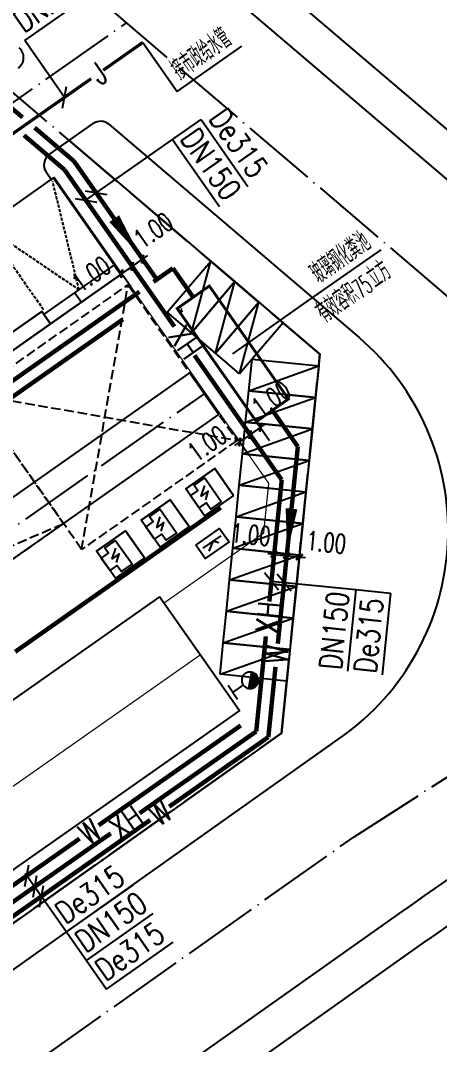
# Model space of a CAD drawing. Extents: x 36524853 to 36525459, y 2743936 to 2747542.
# Drawn here: x 36525041.9 to 36525075, y 2744797.9 to 2744878.7 of the extents above; entities that cross this region are included whole.
import ezdxf

# ---------------------------------------------------------------- set-up
doc = ezdxf.new("R2010")
doc.units = 0
doc.header["$LTSCALE"] = 1000
doc.header["$MEASUREMENT"] = 0
for name, pattern in [('DASH', [0.35, 0.25, -0.1]), ('DASHDOT', [25.4, 12.7, -6.35, 0, -6.35]), ('DOTE', [2.42, 2, -0.2, 0.02, -0.2])]:
    doc.linetypes.add(name, pattern=pattern)
for name, color, linetype in [('0-扑救场地', 6, 'DASH'), ('0-用地红线', 1, 'DOTE'), ('0-规划地下室', 2, 'Continuous'), ('0-规划建筑', 34, 'Continuous'), ('0-规划车位', 8, 'Continuous'), ('0-规划道路', 4, 'Continuous'), ('0-规划道路中线', 211, 'DASHDOT'), ('DIM_SYMB', 3, 'Continuous'), ('DIM_污水', 3, 'Continuous'), ('DIM_消防', 3, 'Continuous'), ('DIM_给水', 3, 'Continuous'), ('EQUIP_消防', 7, 'Continuous'), ('PIPE-污水', 2, 'Continuous'), ('PIPE-消防', 1, 'Continuous'), ('PIPE-给水', 3, 'Continuous'), ('PIPE-雨水', 130, 'Continuous'), ('SPACE', 33, 'Continuous'), ('TEXT_污水', 7, 'Continuous'), ('TEXT_消防', 7, 'Continuous'), ('TEXT_给水', 7, 'Continuous'), ('TWT_TEXT', 7, 'Continuous'), ('TWT_室外', 8, 'Continuous')]:
    doc.layers.add(name, color=color, linetype=linetype)
doc.styles.add('_TCH_DIM_T3', font='SIMPLEX', dxfattribs={"width": 0.705882, "bigfont": 'GBCBIG'})
doc.styles.add('_TWT_DIM', font='SIMPLEX', dxfattribs={"width": 0.8, "height": 3.5, "bigfont": 'HZTXT'})
doc.styles.add('_TWT_PIPEDN', font='SIMPLEX', dxfattribs={"width": 0.8, "height": 3.5, "bigfont": 'HZTXT'})
doc.styles.add('_TWT_PIPETEXT', font='SIMPLEX', dxfattribs={"width": 0.8, "height": 3.5, "bigfont": 'HZTXT'})
doc.dimstyles.new('_TWT_ARCH_M_M&&1', dxfattribs={"dimtxt": 1.4875, "dimasz": 0.5, "dimexe": 1.25, "dimexo": 1.5, "dimgap": 0.63125, "dimtad": 1, "dimzin": 0, "dimdsep": 46, "dimtxsty": '_TCH_DIM_T3', "dimblk": 'ARCHTICK', "dimcen": 0.09, "dimclrt": 7, "dimazin": 2, "dimtfac": 1, "dimtdec": 0, "dimtix": 1, "dimtmove": 2, "dimatfit": 3, "dimfxl": 0, "dimtolj": 1, "dimtzin": 0, "dimarcsym": 0})

# ---------------------------------------------------------------- blocks, each defined once
blk = doc.blocks.new('A$C140B4F17')
at = {"layer": '0-规划车位'}
blk.add_line((-1300, 2650), (1200, -2650), dxfattribs=at)
blk.add_lwpolyline([(-1300, 2650), (1200, 2650), (1200, -2650), (-1300, -2650)], close=True, dxfattribs=at)
blk = doc.blocks.new('分析图底图')
at = {"color": 251, "linetype": 'Continuous', "flags": 128}
for points in [[(35.472, -51.09), (33.98, -48.961), (31.687, -50.568)], [(33.163, -49.712), (32.344, -50.286), (32.631, -50.695), (32.058, -51.097), (32.747, -52.08), (33.32, -51.678), (33.664, -52.169), (34.483, -51.595), (33.163, -49.712)], [(33.265, -51.451), (33.468, -50.761), (32.914, -51.149), (33.193, -50.319)], [(31.951, -53.558), (30.459, -51.429), (28.166, -53.037)], [(29.642, -52.181), (28.823, -52.755), (29.11, -53.164), (28.537, -53.566), (29.226, -54.548), (29.799, -54.147), (30.144, -54.638), (30.963, -54.064), (29.642, -52.181)], [(29.744, -53.92), (29.947, -53.229), (29.393, -53.618), (29.672, -52.787)], [(28.431, -56.027), (26.938, -53.898), (24.645, -55.505)], [(32.485, -55.016), (34.368, -53.696), (35.115, -54.76), (33.231, -56.08), (32.485, -55.016)], [(26.121, -54.649), (25.303, -55.223), (25.59, -55.633), (25.016, -56.035), (25.705, -57.017), (26.278, -56.615), (26.623, -57.106), (27.442, -56.532), (26.121, -54.649)], [(34.451, -54.271), (33.05, -55.253)], [(34.315, -54.829), (33.832, -54.705), (33.503, -55.498)], [(26.223, -56.389), (26.427, -55.698), (25.872, -56.087), (26.151, -55.256)]]:
    blk.add_lwpolyline(points, dxfattribs=at)
for points in [[(35.472, -51.09), (33.18, -52.697), (31.687, -50.568), (33.98, -48.961)], [(31.951, -53.558), (29.659, -55.166), (28.166, -53.037), (30.459, -51.429)], [(28.431, -56.027), (26.138, -57.634), (24.645, -55.505), (26.938, -53.898)]]:
    blk.add_lwpolyline(points, close=True, dxfattribs=at)
at = {"layer": '0-扑救场地', "color": 251, "linetype": 'DASH', "ltscale": 0.003}
for p, q in [((23.463, -55.358), (27.133, -34.464)), ((14.851, -43.076), (35.745, -46.746)), ((-23.064, -72.714), (22.028, -53.311))]:
    blk.add_line(p, q, dxfattribs=at)
blk.add_lwpolyline([(27.133, -34.464), (35.745, -46.746), (23.463, -55.358), (14.851, -43.076)], close=True, dxfattribs=at)
blk.add_lwpolyline([(-17.323, -80.902), (-23.064, -72.714), (16.287, -45.123), (22.028, -53.311), (-17.323, -80.902)], dxfattribs=at)
at = {"layer": '0-用地红线', "color": 251, "ltscale": 0.003, "flags": 128}
blk.add_lwpolyline([(39.256, -69.856), (42.294, -39.938), (16.467, -17.956), (-36.186, -55.045), (-97.634, -98.13), (-100.179, -101.322), (-67.597, -127.144), (-42.667, -127.824), (39.256, -69.856)], close=True, dxfattribs=at)
at = {"layer": '0-规划地下室', "color": 251, "linetype": 'DASH', "ltscale": 0.003, "const_width": 0.1}
blk.add_lwpolyline([(-39.703, -114.547), (-15.139, -97.324), (-18.01, -93.23), (-3.272, -82.896), (-0.401, -86.99), (32.841, -63.682), (29.971, -59.588), (37.844, -54.068), (38.243, -50.135), (21.302, -25.973), (12.213, -32.346), (11.811, -31.773), (10.665, -32.576), (9.115, -30.366), (1.582, -35.647), (3.534, -38.431), (-12.973, -50.005), (-14.925, -47.221), (-22.13, -52.273), (-23.68, -50.063), (-90.378, -96.829)], dxfattribs=at)
at = {"layer": '0-规划建筑', "color": 251}
blk.add_line((22.931, -35.09), (23.448, -35.827), dxfattribs=at)
blk.add_lwpolyline([(14.85, -41.855), (20.991, -37.549), (20.991, -37.549), (26.559, -33.645), (23.057, -28.651), (23.057, -28.651), (21.22, -26.031), (15.652, -29.935)], dxfattribs=at)
for points in [[(20.475, -36.812), (26.042, -32.909), (26.559, -33.645), (20.991, -37.549)], [(20.991, -37.549), (14.85, -41.855), (14.161, -40.873), (20.302, -36.567)], [(14.85, -41.855), (20.991, -37.549), (20.302, -36.567), (14.161, -40.873)], [(29.626, -59.097), (-3.616, -82.405), (2.699, -91.412), (35.942, -68.103)]]:
    blk.add_lwpolyline(points, close=True, dxfattribs=at)
at = {"layer": '0-规划道路', "color": 251}
for p, q in [((3.075, 15.767), (53.926, -27.514)), ((7.704, 15.767), (55.869, -25.228)), ((20.899, -24.18), (24.383, -21.737)), ((25.605, -21.794), (45.389, -38.633)), ((21.114, -26.227), (20.654, -25.572)), ((-12.128, -72.374), (32.013, -41.424)), ((32.013, -41.424), (34.309, -44.699)), ((-9.905, -75.701), (34.309, -44.699)), ((7.262, -96.17), (43.979, -70.189)), ((-22.513, -134.389), (49.046, -83.753)), ((-19.558, -135.973), (50.779, -86.202))]:
    blk.add_line(p, q, dxfattribs=at)
at = {"layer": '0-规划道路', "color": 251, "linetype": 'DASH', "ltscale": 0.001}
for p, q in [((23.258, -34.86), (21.178, -26.319)), ((15.816, -29.82), (23.258, -34.86)), ((15.873, -29.902), (20.466, -36.452))]:
    blk.add_line(p, q, dxfattribs=at)
at = {"layer": '0-规划道路', "color": 251}
blk.add_lwpolyline([(22.479, -23.072), (42.294, -39.938), (39.256, -69.856), (5.532, -93.719)], dxfattribs=at)
for centre, radius, start, end in [((17.876, -16.528), 1, 305.03674, 49.59743), ((24.957, -22.555), 1, 49.59743, 125.03674), ((21.473, -24.998), 1, 125.03674, 215.03674), ((32.426, -53.863), 20, 305.2834, 49.59743), ((276.051, -404.561), 393, 116.65189, 125.2834), ((276.051, -404.561), 390, 116.65189, 125.2834)]:
    blk.add_arc(centre, radius, start, end, dxfattribs=at)
at = {"layer": '0-规划道路中线', "color": 251, "linetype": 'DOTE', "ltscale": 0.003}
for p, q in [((-7.724, 15.767), (77.439, -56.719)), ((8.684, -26.638), (27.004, -13.792)), ((-64.632, -111.63), (33.161, -43.061)), ((-105.072, -184.233), (45.003, -78.039))]:
    blk.add_line(p, q, dxfattribs=at)
blk.add_arc((-653.17, 1019.474), 1300.761, 302.46209, 304.651353, dxfattribs=at)
at = {"layer": '0-规划车位', "color": 251, "xscale": 0.001, "yscale": 0.001, "zscale": 0.001}
for p, rotation in [((32.864, -35.391), 139.5974334411746), ((34.768, -37.012), 139.5974334411746), ((36.671, -38.632), 139.5974334411746), ((39.441, -41.8), 84.20196817236938), ((39.189, -44.288), 84.20196817236938), ((38.936, -46.775), 84.20196817236938), ((38.683, -49.262), 84.20196817236938), ((38.431, -51.749), 84.20196817236938), ((38.178, -54.236), 84.20196817236938), ((37.926, -56.724), 84.20196817236938), ((37.673, -59.211), 84.20196817236938), ((37.421, -61.698), 84.20196817236938), ((37.168, -64.185), 84.20196817236938)]:
    blk.add_blockref('A$C140B4F17', p, dxfattribs=dict(at, rotation=rotation))
blk = doc.blocks.new('_ArchTick')
at = {"color": 0, "linetype": 'ByBlock', "const_width": 0.4}
blk.add_lwpolyline([(-0.5, -0.5), (0.5, 0.5)], dxfattribs=at)
blk = doc.blocks.new('*D186')
at = {"layer": 'Defpoints', "color": 0, "transparency": 16777216}
for p in [(36525050.493, 2744860.364), (36525049.674, 2744859.79), (36525051.247, 2744859.289)]:
    blk.add_point(p, dxfattribs=at)
at = {"layer": 'DIM_消防', "color": 0, "lineweight": -2, "transparency": 16777216}
for p, q in [((36525051.247, 2744859.289), (36525051.657, 2744859.576)), ((36525050.428, 2744858.714), (36525050.019, 2744858.427)), ((36525050.428, 2744858.714), (36525051.247, 2744859.289)), ((36525051.354, 2744859.136), (36525051.965, 2744858.265)), ((36525050.535, 2744858.562), (36525051.146, 2744857.691))]:
    blk.add_line(p, q, dxfattribs=at)
at = {"layer": 'DIM_消防', "color": 0, "lineweight": -2, "transparency": 16777216, "xscale": 0.5, "yscale": 0.5, "zscale": 0.5}
for p, rotation in [((36525051.247, 2744859.289), 215.0367357560653), ((36525050.428, 2744858.714), 35.03673575606531)]:
    blk.add_blockref('_ArchTick', p, dxfattribs=dict(at, rotation=rotation))
at = {"layer": 'DIM_消防', "color": 7, "transparency": 16777216, "insert": (36525048.001, 2744858.692), "char_height": 1.4875, "attachment_point": 5, "rotation": 35.03674, "style": '_TCH_DIM_T3'}
blk.add_mtext('\\A1;1.00', dxfattribs=at)
blk = doc.blocks.new('*D187')
at = {"layer": 'Defpoints', "color": 0, "transparency": 16777216}
for p in [(36525050.493, 2744860.364), (36525051.312, 2744860.938), (36525052.066, 2744859.863)]:
    blk.add_point(p, dxfattribs=at)
at = {"layer": 'DIM_消防', "color": 0, "lineweight": -2, "transparency": 16777216}
for p, q in [((36525051.247, 2744859.289), (36525052.066, 2744859.863)), ((36525052.066, 2744859.863), (36525052.475, 2744860.15)), ((36525052.173, 2744859.71), (36525052.784, 2744858.839)), ((36525051.247, 2744859.289), (36525050.838, 2744859.001)), ((36525051.354, 2744859.136), (36525051.965, 2744858.265))]:
    blk.add_line(p, q, dxfattribs=at)
at = {"layer": 'DIM_消防', "color": 0, "lineweight": -2, "transparency": 16777216, "xscale": 0.5, "yscale": 0.5, "zscale": 0.5}
for p, rotation in [((36525052.066, 2744859.863), 215.036735747129), ((36525051.247, 2744859.289), 35.03673574712901)]:
    blk.add_blockref('_ArchTick', p, dxfattribs=dict(at, rotation=rotation))
at = {"layer": 'DIM_消防', "color": 7, "transparency": 16777216, "insert": (36525052.914, 2744862.137), "char_height": 1.4875, "attachment_point": 5, "rotation": 35.03674, "style": '_TCH_DIM_T3'}
blk.add_mtext('\\A1;1.00', dxfattribs=at)
blk = doc.blocks.new('*D194')
at = {"layer": 'Defpoints', "color": 0, "transparency": 16777216}
for p in [(36525063.46, 2744836.446), (36525062.208, 2744834.014), (36525063.203, 2744833.913)]:
    blk.add_point(p, dxfattribs=at)
at = {"layer": 'DIM_消防', "color": 0, "lineweight": -2, "transparency": 16777216}
for p, q in [((36525062.359, 2744835.507), (36525062.591, 2744837.791)), ((36525063.354, 2744835.406), (36525063.586, 2744837.69)), ((36525062.465, 2744836.547), (36525061.968, 2744836.598)), ((36525062.465, 2744836.547), (36525063.46, 2744836.446)), ((36525063.46, 2744836.446), (36525063.957, 2744836.396))]:
    blk.add_line(p, q, dxfattribs=at)
at = {"layer": 'DIM_消防', "color": 0, "lineweight": -2, "transparency": 16777216, "xscale": 0.5, "yscale": 0.5, "zscale": 0.5}
for p, rotation in [((36525062.465, 2744836.547), 354.2019682785011), ((36525063.46, 2744836.446), 174.2019682785011)]:
    blk.add_blockref('_ArchTick', p, dxfattribs=dict(at, rotation=rotation))
at = {"layer": 'DIM_消防', "color": 7, "transparency": 16777216, "insert": (36525060.614, 2744838.117), "char_height": 1.4875, "attachment_point": 5, "rotation": 354.20197, "style": '_TCH_DIM_T3'}
blk.add_mtext('\\A1;1.00', dxfattribs=at)
blk = doc.blocks.new('*D195')
at = {"layer": 'Defpoints', "color": 0, "transparency": 16777216}
for p in [(36525064.455, 2744836.345), (36525063.203, 2744833.913), (36525064.198, 2744833.812)]:
    blk.add_point(p, dxfattribs=at)
at = {"layer": 'DIM_消防', "color": 0, "lineweight": -2, "transparency": 16777216}
for p, q in [((36525063.354, 2744835.406), (36525063.586, 2744837.69)), ((36525064.349, 2744835.305), (36525064.581, 2744837.589)), ((36525063.46, 2744836.446), (36525062.962, 2744836.497)), ((36525063.46, 2744836.446), (36525064.455, 2744836.345)), ((36525064.455, 2744836.345), (36525064.952, 2744836.295))]:
    blk.add_line(p, q, dxfattribs=at)
at = {"layer": 'DIM_消防', "color": 0, "lineweight": -2, "transparency": 16777216, "xscale": 0.5, "yscale": 0.5, "zscale": 0.5}
for p, rotation in [((36525063.46, 2744836.446), 354.2019682915954), ((36525064.455, 2744836.345), 174.2019682915954)]:
    blk.add_blockref('_ArchTick', p, dxfattribs=dict(at, rotation=rotation))
at = {"layer": 'DIM_消防', "color": 7, "transparency": 16777216, "insert": (36525066.583, 2744837.511), "char_height": 1.4875, "attachment_point": 5, "rotation": 354.20197, "style": '_TCH_DIM_T3'}
blk.add_mtext('\\A1;1.00', dxfattribs=at)
blk = doc.blocks.new('*D197')
at = {"layer": 'Defpoints', "color": 0, "transparency": 16777216}
for p in [(36525058.998, 2744848.235), (36525058.179, 2744847.661), (36525060.563, 2744846.002)]:
    blk.add_point(p, dxfattribs=at)
at = {"layer": 'DIM_消防', "color": 0, "lineweight": -2, "transparency": 16777216}
for p, q in [((36525059.859, 2744847.007), (36525061.281, 2744844.978)), ((36525059.04, 2744846.433), (36525060.462, 2744844.404)), ((36525059.745, 2744845.428), (36525060.563, 2744846.002)), ((36525060.563, 2744846.002), (36525060.973, 2744846.289)), ((36525059.745, 2744845.428), (36525059.335, 2744845.141))]:
    blk.add_line(p, q, dxfattribs=at)
at = {"layer": 'DIM_消防', "color": 0, "lineweight": -2, "transparency": 16777216, "xscale": 0.5, "yscale": 0.5, "zscale": 0.5}
for p, rotation in [((36525060.563, 2744846.002), 215.0367359526749), ((36525059.745, 2744845.428), 35.03673595267492)]:
    blk.add_blockref('_ArchTick', p, dxfattribs=dict(at, rotation=rotation))
at = {"layer": 'DIM_消防', "color": 7, "transparency": 16777216, "insert": (36525057.174, 2744845.304), "char_height": 1.4875, "attachment_point": 5, "rotation": 35.03674, "style": '_TCH_DIM_T3'}
blk.add_mtext('\\A1;1.00', dxfattribs=at)
blk = doc.blocks.new('*D198')
at = {"layer": 'Defpoints', "color": 0, "transparency": 16777216}
for p in [(36525058.998, 2744848.235), (36525059.816, 2744848.809), (36525061.382, 2744846.576)]:
    blk.add_point(p, dxfattribs=at)
at = {"layer": 'DIM_消防', "color": 0, "lineweight": -2, "transparency": 16777216}
for p, q in [((36525060.678, 2744847.581), (36525062.1, 2744845.552)), ((36525059.859, 2744847.007), (36525061.281, 2744844.978)), ((36525060.563, 2744846.002), (36525061.382, 2744846.576)), ((36525061.382, 2744846.576), (36525061.792, 2744846.863)), ((36525060.563, 2744846.002), (36525060.154, 2744845.715))]:
    blk.add_line(p, q, dxfattribs=at)
at = {"layer": 'DIM_消防', "color": 0, "lineweight": -2, "transparency": 16777216, "xscale": 0.5, "yscale": 0.5, "zscale": 0.5}
for p, rotation in [((36525060.563, 2744846.002), 35.03673591782639), ((36525061.382, 2744846.576), 215.0367359178263)]:
    blk.add_blockref('_ArchTick', p, dxfattribs=dict(at, rotation=rotation))
at = {"layer": 'DIM_消防', "color": 7, "transparency": 16777216, "insert": (36525062.23, 2744848.85), "char_height": 1.4875, "attachment_point": 5, "rotation": 35.03674, "style": '_TCH_DIM_T3'}
blk.add_mtext('\\A1;1.00', dxfattribs=at)
blk = doc.blocks.new('$TWTSYS$00000117')
at = {"color": 0}
for p, q in [((-5, 5, 0), (-131, 5, 0)), ((-15, 15, 0), (-130, 15, 0)), ((-130, -10, 0), (-130, 10, 0)), ((-10, 10, 0), (-130, 10, 0)), ((-21, 21, 0), (-129, 21, 0)), ((-26, 26, 0), (-128, 26, 0)), ((-31, 31, 0), (-127, 31, 0)), ((-36, 36, 0), (-126, 36, 0)), ((-125, -38, 0), (-125, 38, 0)), ((-42, 42, 0), (-124, 42, 0)), ((-47, 47, 0), (-122, 47, 0)), ((-120, -52, 0), (-120, 52, 0)), ((-52, 52, 0), (-120, 52, 0)), ((-57, 57, 0), (-118, 57, 0)), ((-115, -63, 0), (-115, 63, 0)), ((-63, 63, 0), (-115, 63, 0)), ((-68, 68, 0), (-112, 68, 0)), ((-109, -72, 0), (-109, 72, 0)), ((-73, 73, 0), (-108, 73, 0)), ((-78, 78, 0), (-105, 78, 0)), ((-104, -79, 0), (-104, 79, 0)), ((-84, 84, 0), (-101, 84, 0)), ((-99, -86, 0), (-99, 86, 0)), ((-89, 89, 0), (-96, 89, 0)), ((-94, -91, 0), (-94, 91, 0)), ((-88, -96, 0), (-88, 88, 0)), ((-83, -101, 0), (-83, 83, 0)), ((-78, -105, 0), (-78, 78, 0)), ((-73, -109, 0), (-73, 73, 0)), ((-67, -112, 0), (-67, 67, 0)), ((-62, -115, 0), (-62, 62, 0)), ((-57, -118, 0), (-57, 57, 0)), ((-52, -120, 0), (-52, 52, 0)), ((-46, -122, 0), (-46, 46, 0)), ((-41, -124, 0), (-41, 41, 0)), ((-36, -126, 0), (-36, 36, 0)), ((-31, -127, 0), (-31, 31, 0)), ((-25, -128, 0), (-25, 25, 0)), ((-20, -129, 0), (-20, 20, 0)), ((-15, -130, 0), (-15, 15, 0)), ((-10, -130, 0), (-10, 10, 0)), ((-4, -131, 0), (-4, 4, 0)), ((0, 0, 0), (-131, 0, 0)), ((6, -6, 0), (-131, -6, 0)), ((11, -11, 0), (-130, -11, 0)), ((16, -16, 0), (-130, -16, 0)), ((21, -21, 0), (-129, -21, 0)), ((27, -27, 0), (-128, -27, 0)), ((32, -32, 0), (-127, -32, 0)), ((37, -37, 0), (-125, -37, 0)), ((42, -42, 0), (-124, -42, 0)), ((48, -48, 0), (-122, -48, 0)), ((53, -53, 0), (-120, -53, 0)), ((58, -58, 0), (-117, -58, 0)), ((63, -63, 0), (-114, -63, 0)), ((69, -69, 0), (-111, -69, 0)), ((74, -74, 0), (-108, -74, 0)), ((79, -79, 0), (-104, -79, 0)), ((84, -84, 0), (-100, -84, 0)), ((90, -90, 0), (-95, -90, 0)), ((90, -95, 0), (-90, -95, 0)), ((84, -100, 0), (-84, -100, 0)), ((77, -105, 0), (-77, -105, 0)), ((70, -111, 0), (-70, -111, 0)), ((60, -116, 0), (-60, -116, 0)), ((49, -121, 0), (-49, -121, 0)), ((33, -126, 0), (-33, -126, 0)), ((1, -131, 0), (1, -1, 0)), ((6, -131, 0), (6, -6, 0)), ((11, -130, 0), (11, -11, 0)), ((17, -130, 0), (17, -17, 0)), ((22, -129, 0), (22, -22, 0)), ((27, -128, 0), (27, -27, 0)), ((32, -127, 0), (32, -32, 0)), ((38, -125, 0), (38, -38, 0)), ((43, -124, 0), (43, -43, 0)), ((48, -122, 0), (48, -48, 0)), ((53, -119, 0), (53, -53, 0)), ((59, -117, 0), (59, -59, 0)), ((64, -114, 0), (64, -64, 0)), ((69, -111, 0), (69, -69, 0)), ((74, -108, 0), (74, -74, 0)), ((80, -104, 0), (80, -80, 0)), ((85, -99, 0), (85, -85, 0)), ((90, -95, 0), (90, -90, 0))]:
    blk.add_line(p, q, dxfattribs=at)
blk.add_line((92, -92, 0), (-92, 92, 0))
for start, end in [(135, 315), (315, 135)]:
    blk.add_arc((0, 0, 0), 131, start, end)
blk = doc.blocks.new('$ATTACHMENT$00000085')
for q in [(-130, 331, 0), (130, 331, 0), (0, 131, 0)]:
    blk.add_line((0, 331, 0), q)
blk.add_blockref('$TWTSYS$00000117', (0, 0))
blk = doc.blocks.new('$TwtSys$00000574')
for p, q in [((-0.5, -0.5), (-0.5, 0.5)), ((-0.5, 0.5), (0.5, 0.5)), ((0.5, 0.5), (0.5, -0.5)), ((0.5, -0.5), (-0.5, -0.5))]:
    blk.add_line(p, q)
at = {"const_width": 0.02}
blk.add_lwpolyline([(-0.5, 0.5), (0.5, 0.5), (0.5, -0.5), (-0.5, -0.5)], close=True, dxfattribs=at)
blk = doc.blocks.new('A$C3F5D4E6F')
at = {"layer": 'DIM_SYMB'}
for points in [[(-10.214, 39.302, 0, 0, 0), (-7.895, 35.993, 0, 0.933, 0), (-9.904, 38.859, 0, 0, 0)], [(4.274, 17.592, 0, 0, 0), (3.754, 12.477, 0, 0.933, 0), (4.108, 15.959, 0, 0, 0)], [(-16.992, -15.578, 0, 0, 0), (-21.015, -18.399, 0, 0.933, 0), (-18.15, -16.39, 0, 0, 0)]]:
    blk.add_lwpolyline(points, format="xyseb", dxfattribs=at)
at = {"layer": 'DIM_污水'}
for p, q in [((-5.297, 45.107), (-3.046, 46.686)), ((-3.046, 46.686), (0.657, 41.405)), ((-12.141, 40.309), (-5.297, 45.107)), ((-5.297, 45.107), (-1.594, 39.826)), ((-13.003, 40.46), (-11.28, 40.157)), ((-10.461, 40.731), (-12.184, 41.034)), ((1.97, 10.925), (3.076, 9.569)), ((2.964, 10.824), (4.071, 9.468)), ((2.523, 10.247), (9.193, 9.57)), ((9.193, 9.57), (8.538, 3.127)), ((9.193, 9.57), (11.929, 9.292)), ((11.929, 9.292), (11.274, 2.849)), ((-16.958, -13.867), (-16.655, -12.143)), ((-16.95, -12.801), (-13.685, -17.457)), ((-16.039, -13.02), (-16.343, -14.744)), ((-15.809, -15.505), (-15.507, -13.781)), ((-13.685, -17.457), (-8.404, -13.754)), ((-12.106, -19.708), (-6.825, -16.005)), ((-13.685, -17.457), (-10.528, -21.96)), ((-10.528, -21.96), (-5.246, -18.257))]:
    blk.add_line(p, q, dxfattribs=at)
at = {"layer": 'DIM_给水'}
for p, q in [((-16.98, 52.918), (-11.481, 56.774)), ((-13.836, 48.433), (-16.98, 52.918)), ((-16.98, 52.918), (-16.98, 52.918)), ((-7.638, 52.78), (-4.923, 48.908)), ((-4.923, 48.908), (0.171, 52.479)), ((-13.988, 47.572), (-13.685, 49.295)), ((5.301, 32.282), (11.185, 36.407)), ((-0.531, 28.192), (5.301, 32.282))]:
    blk.add_line(p, q, dxfattribs=at)
at = {"layer": 'PIPE-污水', "linetype": 'DASH', "ltscale": 0.005, "const_width": 0.35}
for points in [[(-18.558, 48.054), (-17.145, 46.852)], [(-16.193, 46.042), (-13.085, 43.397)], [(-13.085, 43.397), (-6.537, 34.057)], [(-6.537, 34.057), (-5.268, 34.947)], [(-3.66, 32.654), (-5.268, 34.947)], [(-6.803, 33.87), (-6.537, 34.057)], [(-50.187, 3.431), (-7.908, 33.095)], [(2.597, 23.73), (4.606, 20.865)], [(3.026, 5.301), (4.606, 20.865)], [(2.277, -2.067), (2.84, 3.477)], [(0.097, -1.153), (-11.141, -9.033)], [(2.277, -2.067), (-5.56, -7.563)], [(-7.061, -8.615), (-41.879, -33.028)], [(-12.642, -10.086), (-43.031, -31.393)]]:
    blk.add_lwpolyline(points, dxfattribs=at)
at = {"layer": 'PIPE-消防', "const_width": 0.35}
for points in [[(-17.039, 45.449), (-13.831, 42.718)], [(-5.149, 30.336), (-13.831, 42.718)], [(3.334, 18.238), (-3.561, 28.071)], [(2.359, 8.635), (3.334, 18.238)], [(1.711, 2.257), (2.079, 5.883)], [(0.825, 2.413), (1.711, 2.257)], [(1.317, -1.626), (1.711, 2.257)], [(-7.91, -8.085), (1.317, -1.626)], [(-42.429, -32.248), (-10.176, -9.672)]]:
    blk.add_lwpolyline(points, dxfattribs=at)
at = {"layer": 'PIPE-给水', "const_width": 0.25}
for points in [[(-7.638, 52.78), (-10.777, 50.578)], [(-11.733, 49.909), (-15.291, 47.413)], [(-15.291, 47.413), (-18.566, 45.117)]]:
    blk.add_lwpolyline(points, dxfattribs=at)
at = {"layer": 'PIPE-雨水', "linetype": 'DASH', "ltscale": 0.005, "const_width": 0.35}
for points in [[(-48.227, 3.558), (-9.216, 30.911)], [(-1.487, 16.056), (-17.735, 4.663)]]:
    blk.add_lwpolyline(points, dxfattribs=at)
at = {"layer": 'EQUIP_消防', "xscale": 0.005, "yscale": 0.005, "zscale": 0.005, "rotation": 125.036735938726}
blk.add_blockref('$ATTACHMENT$00000085', (0.825, 2.413), dxfattribs=at)
at = {"layer": 'TWT_室外', "xscale": 10.9, "yscale": 3.1, "rotation": 125.0367359269475}
blk.add_blockref('$TwtSys$00000574', (-0.531, 28.192), dxfattribs=at)
at = {"layer": 'DIM_污水', "color": 7, "style": '_TWT_PIPEDN', "width": 0.8}
for s, rotation, p in [('De315', 305.03674, (-2.493, 46.768)), ('DN150', 305.03674, (-4.744, 45.19)), ('DN150', 84.20197, (8.041, 3.178)), ('De315', 84.20197, (10.777, 2.9)), ('De315', 35.03674, (-13.768, -16.904)), ('DN150', 35.03674, (-12.189, -19.155)), ('De315', 35.03674, (-10.61, -21.407))]:
    blk.add_text(s, height=1.75, rotation=rotation, dxfattribs=at).set_placement(p)
at = {"layer": 'DIM_给水', "color": 7}
for s, height, style, width, p in [('DN200', 1.75, '_TWT_PIPEDN', 0.8, (-17.063, 53.471)), ('接市政给水管', 1.6879, '_TCH_DIM_T3', 0.705882, (-4.67, 49.725)), ('玻璃钢化粪池', 1.6879, '_TCH_DIM_T3', 0.705882, (6.322, 33.639)), ('立方', 1.6879, '_TCH_DIM_T3', 0.705882, (10.77, 33.338)), ('75', 1.4875, '_TCH_DIM_T3', 0.49827, (9.614, 32.527)), ('有效容积', 1.6879, '_TCH_DIM_T3', 0.705882, (6.774, 30.536))]:
    blk.add_text(s, height=height, rotation=35.03674, dxfattribs=dict(at, style=style, width=width)).set_placement(p)
at = {"layer": 'TEXT_污水', "style": '_TWT_PIPETEXT', "width": 0.8}
for rotation, p in [(84.20197, (3.736, 3.638)), (35.03674, (-6.354, -9.188)), (35.03674, (-11.935, -10.659))]:
    blk.add_text('W', height=1.75, rotation=rotation, dxfattribs=at).set_placement(p)
at = {"layer": 'TEXT_消防', "style": '_TWT_PIPETEXT', "width": 0.8}
for rotation, p in [(305.03674, (-5.722, 29.629)), (84.20197, (2.975, 6.043)), (34.99163, (-9.478, -10.234))]:
    blk.add_text('XH', height=1.75, rotation=rotation, dxfattribs=at).set_placement(p)
at = {"layer": 'TEXT_给水', "style": '_TWT_PIPETEXT', "width": 0.8}
blk.add_text('J', height=1.75, rotation=35.03674, dxfattribs=at).set_placement((-11.026, 49.336))
at = {"layer": 'TWT_TEXT', "style": '_TWT_DIM', "width": 0.8}
blk.add_text('HC', height=0.175, rotation=125.03674, dxfattribs=at).set_placement((-4.456, 31.559))
at = {"layer": 'DIM_消防'}
for base, p1, p2, angle, picture, middle in [((-7.663, 35.663), (-9.236, 36.165), (-8.417, 36.739), 35.03674, '*D187', (-6.815, 37.937)), ((-8.482, 35.089), (-10.055, 35.591), (-9.236, 36.165), 35.03674, '*D186', (-11.728, 34.493)), ((1.653, 22.377), (-0.731, 24.036), (0.087, 24.61), 35.03674, '*D198', (2.501, 24.651)), ((0.834, 21.803), (-1.55, 23.462), (-0.731, 24.036), 35.03674, '*D197', (-2.555, 21.105)), ((3.731, 12.247), (2.479, 9.815), (3.474, 9.714), 354.20197, '*D194', (0.885, 13.918)), ((4.726, 12.146), (3.474, 9.714), (4.469, 9.613), 354.20197, '*D195', (6.854, 13.312))]:
    dim = blk.add_linear_dim(base=base, p1=p1, p2=p2, angle=angle, dimstyle='_TWT_ARCH_M_M&&1', dxfattribs=at)
    dim.commit()
    dim.dimension.update_dxf_attribs({"geometry": picture, "text_midpoint": middle, "dimtype": 129, "insert": (-36525059.729, -2744824.199)})

msp = doc.modelspace()

# ---------------------------------------------------------------- block references
msp.add_blockref('分析图底图', (36525023.274, 2744892.302))
at = {"layer": 'SPACE'}
msp.add_blockref('A$C3F5D4E6F', (36525059.215, 2744824.199), dxfattribs=at)

doc.saveas('drawing.dxf')
